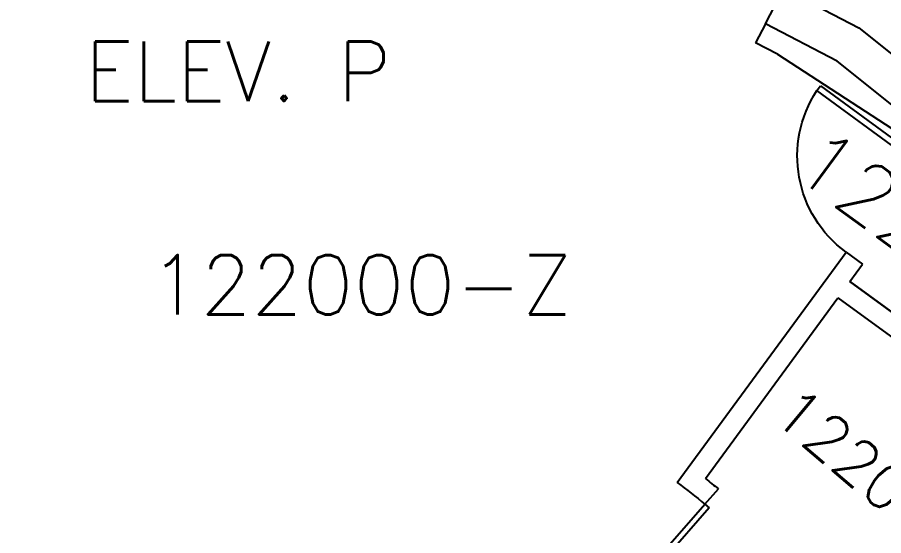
# Model space of a CAD drawing. Extents: x -1850 to 1494, y 4831 to 7402.
# Drawn here: x 780.2 to 1042.3, y 6948 to 7104.8 of the extents above; entities that cross this region are included whole.
import ezdxf

# ---------------------------------------------------------------- set-up
doc = ezdxf.new("R2010")
doc.units = 0
doc.header["$LTSCALE"] = 48
doc.header["$MEASUREMENT"] = 0
doc.layers.get('0').update_dxf_attribs({"linetype": 'CONTINUOUS'})
for name, color, linetype in [('ARDOOR', 7, 'CONTINUOUS'), ('ARROOMNO', 4, 'CONTINUOUS'), ('ARWALL', 7, 'CONTINUOUS'), ('EXWALL', 8, 'CONTINUOUS'), ('ROOF', 8, 'CONTINUOUS')]:
    doc.layers.add(name, color=color, linetype=linetype)
doc.styles.add('ROMANS', font='romans.shx', dxfattribs={"height": 18})

# ---------------------------------------------------------------- blocks, each defined once
blk = doc.blocks.new('3-00-DR')
at = {"color": 0}
for p, q in [((0, 36), (0, 0)), ((1.75, 36), (0, 36)), ((1.75, 0), (1.75, 36)), ((0, 0), (1.75, 0))]:
    blk.add_line(p, q, dxfattribs=at)
blk.add_arc((-0.08, -0.03), 36.08, 0.049, 87.097, dxfattribs=at)

msp = doc.modelspace()

# ---------------------------------------------------------------- linework, layer by layer
at = {"layer": 'ARROOMNO'}
msp.add_line((1032.05, 7024.91), (1062.64, 7002.51), dxfattribs=at)
at = {"layer": 'ARWALL'}
for p, q in [((1006.5, 7102.84), (1003.51, 7097.11)), ((1010.15, 7093.69), (1003.51, 7097.11)), ((1010.15, 7093.69), (1053.91, 7065.14)), ((979.83, 6964.09), (1030.91, 7033.72)), ((1030.91, 7033.72), (1035.85, 7030.1)), ((1032.05, 7024.91), (1035.85, 7030.1)), ((1062.64, 7002.51), (1032.05, 7024.91)), ((988.36, 6965.23), (1028.43, 7019.97)), ((1028.43, 7019.97), (1058.44, 6998)), ((988.23, 6957.52), (992.28, 6962.12))]:
    msp.add_line(p, q, dxfattribs=at)
at = {"layer": 'ARWALL', "extrusion": (0, 0, -1)}
for radius, start, end in [(407.34, 128.1344, 128.8384), (401.22, 127.276, 128.7992)]:
    msp.add_arc((-736.83, 6644.83), radius, start, end, dxfattribs=at)
at = {"layer": 'EXWALL'}
for p, q in [((1006.5, 7102.84), (1012.05, 7113.48)), ((1012.05, 7113.48), (1034.75, 7101.62)), ((1028.16, 7091.53), (1006.5, 7102.84)), ((1034.75, 7101.62), (1116.91, 7035.92)), ((1108.51, 7027.27), (1028.16, 7091.53))]:
    msp.add_line(p, q, dxfattribs=at)
at = {"layer": 'EXWALL', "extrusion": (0, 0, -1)}
msp.add_arc((-736.81, 6644.82), 695.99, 99.83917, 149.54575, dxfattribs=at)
at = {"layer": 'EXWALL'}
msp.add_arc((737.07, 6645.24), 683.56, 37.83525, 80.09961, dxfattribs=at)
at = {"layer": 'ROOF'}
msp.add_arc((736.83, 6644.83), 757.62, 329.99967, 89.99981, dxfattribs=at)

# ---------------------------------------------------------------- block references
at = {"layer": 'ARDOOR', "xscale": -1}
for p, rotation in [((1052.17, 7062.77), 53.79917741496801), ((988.23, 6957.51), 138.6294402051071)]:
    msp.add_blockref('3-00-DR', p, dxfattribs=dict(at, rotation=rotation))

# ---------------------------------------------------------------- texts
at = {"layer": 'ARROOMNO', "style": 'ROMANS'}
for s, p in [('ELEV. P', (800.74, 7079.46)), ('122000-Z', (820.21, 7014.89))]:
    msp.add_text(s, height=18, dxfattribs=at).set_placement(p)
for s, height, rotation, p in [('122000-MC', 18, 323.8, (1013.62, 7057.89)), ('122000-TC', 13.5, 320, (1007.82, 6983.69))]:
    msp.add_text(s, height=height, rotation=rotation, dxfattribs=at).set_placement(p)

doc.saveas('drawing.dxf')
